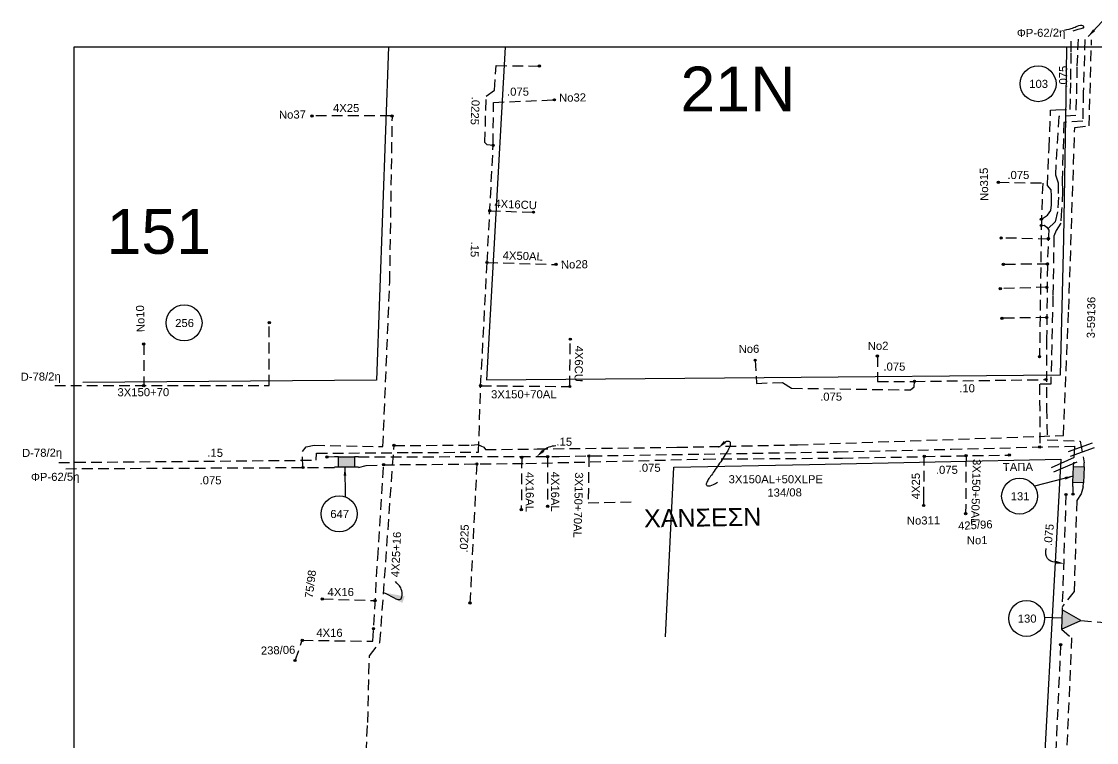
# Model space of a CAD drawing. Header units: millimetres. Extents: x 2893 to 4023, y 216 to 730.
# Drawn here: x 2896.5 to 3023.5, y 639 to 724.1 of the extents above; entities that cross this region are included whole.
import ezdxf

# ---------------------------------------------------------------- set-up
doc = ezdxf.new("R2010")
doc.units = ezdxf.units.MM
doc.linetypes.add('DASHED', pattern=[19.05, 12.7, -6.35])
for name, color, linetype in [('Link Box 4 Διευθύνσεων', 7, 'Continuous'), ('Άγνωστα', 7, 'Continuous'), ('Επιγραφές - Σχήματα', 7, 'Continuous'), ('Καλώδια ΧΤ   3x150 AL+50XLPE', 7, 'DASHED'), ('Καλώδια ΧΤ   3x150+50AL', 7, 'DASHED'), ('Καλώδια ΧΤ   3x150+70 AL', 7, 'DASHED'), ('Καλώδια ΧΤ   3x150+70AL', 7, 'DASHED'), ('Καλώδια ΧΤ   4x25CU', 7, 'DASHED'), ('Καλώδια ΧΤ   4x6CU', 7, 'DASHED'), ('Συνδέσεις', 7, 'Continuous'), ('Τομή', 7, 'Continuous'), ('Υπόβαθρο ΔΕΗ', 7, 'Continuous'), ('Υπόγεια Καλώδια Δικτύου ΧΤ   .075', 7, 'DASHED'), ('Υπόγεια Καλώδια Δικτύου ΧΤ   .10', 7, 'DASHED'), ('Υπόγεια Καλώδια Δικτύου ΧΤ   .15', 7, 'DASHED'), ('Υπόγεια καλώδια Παροχών ΧΤ   .0225', 7, 'DASHED'), ('Υπόγεια καλώδια Παροχών ΧΤ   .075', 7, 'DASHED'), ('Υπόγεια καλώδια Παροχών ΧΤ   4x16AL', 7, 'DASHED'), ('Υπόγεια καλώδια Παροχών ΧΤ   4x16CU', 7, 'DASHED'), ('Υπόγεια καλώδια Παροχών ΧΤ   4x25', 7, 'DASHED'), ('Υπόγεια καλώδια Παροχών ΧΤ   4x50AL', 7, 'DASHED')]:
    doc.layers.add(name, color=color, linetype=linetype)
doc.styles.add('arial', font='ARIAL.TTF')
doc.styles.get("Standard").update_dxf_attribs({"font": 'ARIAL.TTF'})
doc.linetypes.add('SYN_LINE', pattern='A,0.5,-0.0001,["/\\/\\/\\/",Standard,S=0.1,R=0,X=0,Y=-0.05],-0.25', length=0.7501)
doc.dimstyles.new('ISO-25', dxfattribs={"dimtxt": 2.5, "dimasz": 2.5, "dimexe": 1.25, "dimexo": 0.625, "dimtad": 1, "dimtxsty": 'Standard', "dimcen": 2.5, "dimadec": 0, "dimazin": 0, "dimtfac": 1, "dimtmove": 0, "dimatfit": 3, "dimfxl": 1, "dimarcsym": 0})

# ---------------------------------------------------------------- blocks, each defined once
blk = doc.blocks.new('_ΣΥΝΔΕΣΗ')
at = {"layer": 'Συνδέσεις', "linetype": 'SYN_LINE', "ltscale": 40}
blk.add_hatch(color=256, dxfattribs=at).paths.add_polyline_path([(-116.75, 2339.64, 1), (-117.75, 2339.64, 1)])
at = {"layer": 'Συνδέσεις'}
blk.add_circle((-117.25, 2339.64), 0.5, dxfattribs=at)
blk = doc.blocks.new('LINK BOX 4 ΑΝΑΧΩΡΗΣΕΩΝ')
at = {"layer": 'Link Box 4 Διευθύνσεων', "ltscale": 40}
blk.add_hatch(color=256, dxfattribs=at).paths.add_polyline_path([(-3.54, 0), (-3.54, -4.67), (3.54, -4.67), (3.54, 0)])
for p, q in [((-3.54, 0), (-5.33, 0)), ((5.33, 0), (3.54, 0)), ((-3.54, -4.67), (-5.33, -4.67)), ((5.33, -4.67), (3.54, -4.67))]:
    blk.add_line(p, q, dxfattribs=at)
blk.add_lwpolyline([(-3.54, -4.67), (-3.54, 0), (3.54, 0), (3.54, -4.67)], close=True, dxfattribs=at)
blk = doc.blocks.new('ΤΟΜΗ')
at = {"layer": 'Τομή', "ltscale": 40}
for p, q in [((-5.68, 0), (5.68, 0)), ((5.68, -2.33), (-5.68, -2.33))]:
    blk.add_line(p, q, dxfattribs=at)

msp = doc.modelspace()

# ---------------------------------------------------------------- hatches: boundary and pattern name
at = {"layer": 'Επιγραφές - Σχήματα'}
msp.add_hatch(color=256, dxfattribs=at).paths.add_polyline_path([(3019.36, 652.36), (3021.67, 653.36), (3019.44, 654.65)])

# ---------------------------------------------------------------- linework, layer by layer
at = {"layer": 'Άγνωστα', "ltscale": 0.1}
msp.add_lwpolyline([(2933.47, 672.71), (2932.59, 672.68), (2932.59, 672.68)], dxfattribs=at)
at = {"layer": 'Άγνωστα', "color": 173, "ltscale": 0.1}
msp.add_lwpolyline([(3020.71, 669.22), (3020.73, 668.3)], dxfattribs=at)
at = {"layer": 'Επιγραφές - Σχήματα'}
msp.add_lwpolyline([(2902.66, 226.25), (3910.16, 216.01), (3910.16, 721.1), (2902.66, 721.1)], close=True, dxfattribs=at)
for points in [[(2958.12, 673.43), (2958.28, 673.57), (2958.45, 673.7), (2958.64, 673.8), (2958.83, 673.88), (2959.02, 673.95), (2959.22, 674), (2959.41, 674.03), (2959.6, 674.04)], [(2979.58, 674.46), (2979.79, 674.55), (2979.94, 674.58), (2980.06, 674.58), (2980.15, 674.53), (2980.2, 674.45), (2980.23, 674.34), (2980.22, 674.21), (2980.2, 674.07), (2980.16, 673.92), (2980.09, 673.76), (2980.02, 673.6), (2979.93, 673.44), (2979.83, 673.26), (2979.72, 673.09), (2979.6, 672.9), (2979.48, 672.72), (2979.36, 672.53), (2979.23, 672.33), (2979.1, 672.14), (2978.97, 671.95), (2978.84, 671.75), (2978.71, 671.56), (2978.58, 671.38), (2978.46, 671.2), (2978.34, 671.03), (2978.22, 670.86), (2978.11, 670.7), (2978, 670.55), (2977.9, 670.41), (2977.8, 670.27), (2977.71, 670.14), (2977.63, 670.02), (2977.56, 669.9), (2977.5, 669.8), (2977.45, 669.69), (2977.41, 669.6), (2977.39, 669.52), (2977.39, 669.45), (2977.41, 669.39), (2977.45, 669.34), (2977.52, 669.3), (2977.61, 669.28), (2977.73, 669.28), (2977.87, 669.3), (2978.05, 669.35), (2978.24, 669.43), (2978.47, 669.55), (2978.73, 669.71)], [(3018.64, 660.27), (3018.36, 660.3), (3018.11, 660.38), (3017.9, 660.52), (3017.72, 660.7), (3017.6, 660.93), (3017.53, 661.21), (3017.52, 661.52), (3017.57, 661.88)], [(3019.44, 654.65), (3019.36, 652.36), (3021.67, 653.36), (3019.44, 654.65)], [(3017.36, 653.79), (3019.41, 653.71)]]:
    msp.add_lwpolyline(points, dxfattribs=at)
for centre in [(3016.61, 716.79), (2915.68, 688.54), (3014.42, 668.07), (2934.01, 665.98), (3015.25, 653.62)]:
    msp.add_circle(centre, 2.12, dxfattribs=at)
msp.add_open_spline([(3019.72, 723.13), (3020.58, 723.27), (3021.29, 723.66), (3021.95, 723.76), (3022.05, 723.33), (3021.71, 723.34), (3021.24, 723.16), (3020.73, 723.01)], degree=3, dxfattribs=at)
for points in [[(2979.7, 674.33), (2978.8, 673.74), (2979.47, 674.59)], [(2958.24, 673.3), (2957.33, 672.71), (2958, 673.56)], [(3018.67, 660.45), (3019.68, 660.1), (3018.61, 660.1)]]:
    msp.add_solid(points, dxfattribs=at)
at = {"layer": 'Καλώδια ΧΤ   3x150 AL+50XLPE', "color": 6, "ltscale": 0.1}
msp.add_lwpolyline([(2940.5, 674.06), (2949.59, 674.08), (2950.41, 674.15), (2951.09, 673.84), (2951.3, 673.57), (2957.41, 673.64), (2973.95, 673.84), (2988.18, 674.14), (3019.6, 675.23), (3020.23, 690.12), (3020.94, 711.61), (3022.64, 711.82), (3022.93, 721.99)], dxfattribs=at)
at = {"layer": 'Καλώδια ΧΤ   3x150 AL+50XLPE', "color": 85, "linetype": 'DASHED', "ltscale": 0.1}
msp.add_lwpolyline([(3022.13, 722.02), (3021.94, 715.8), (3021.88, 712.38), (3019.66, 712.22), (3019.45, 705.31), (3019.49, 704.09), (3019.39, 701.86), (3019.28, 700.3), (3018.76, 699.46), (3018.47, 698.77), (3018.36, 691.7), (3018.11, 681.3), (3016.79, 681.3), (3016.8, 673.88)], dxfattribs=at)
at = {"layer": 'Καλώδια ΧΤ   3x150+50AL', "color": 133, "ltscale": 0.1}
msp.add_lwpolyline([(3008.09, 672.84), (3008.04, 665.99)], dxfattribs=at)
at = {"layer": 'Καλώδια ΧΤ   3x150+70 AL', "color": 1, "ltscale": 0.1}
msp.add_lwpolyline([(2950.73, 681.11), (2961.27, 681.02)], dxfattribs=at)
at = {"layer": 'Καλώδια ΧΤ   3x150+70 AL', "color": 85, "ltscale": 0.1}
msp.add_lwpolyline([(2963.52, 672.81), (2963.44, 667.28), (2968.63, 667.4)], dxfattribs=at)
at = {"layer": 'Καλώδια ΧΤ   3x150+70AL', "color": 1, "ltscale": 0.1}
msp.add_lwpolyline([(2900.39, 681.12), (2925.75, 681.12), (2925.75, 681.12)], dxfattribs=at)
at = {"layer": 'Καλώδια ΧΤ   4x25CU', "color": 6, "linetype": 'DASHED', "ltscale": 0.1}
msp.add_lwpolyline([(2935.67, 610.84), (2936.4, 610.84), (2936.71, 611.18), (2936.55, 611.72), (2936.06, 612.04), (2935.7, 612.33), (2935.68, 613.39), (2936.33, 622.57), (2937.39, 641.34), (2937.59, 649.22), (2938.83, 650.77), (2940.5, 674.06)], dxfattribs=at)
at = {"layer": 'Καλώδια ΧΤ   4x6CU', "color": 1, "ltscale": 0.1}
msp.add_lwpolyline([(2961.27, 681.02), (2961.32, 686.61)], dxfattribs=at)
at = {"layer": 'Υπόβαθρο ΔΕΗ', "ltscale": 0.1}
for points in [[(2939.85, 721.13), (2938.42, 681.76), (2903.7, 681.51)], [(2953.61, 721.1), (2951.43, 681.79), (2984.22, 682.07), (3019.27, 682.38), (3019.63, 698.49), (3019.91, 715.17), (3019.99, 721.1)], [(2972.56, 651.46), (2973.56, 671.51), (2989.59, 671.8), (3019.31, 672.43), (3018.24, 653.11), (3016.88, 628.54), (3015.57, 606.68)]]:
    msp.add_lwpolyline(points, dxfattribs=at)
for points in [[(2903.7, 670.68, 0, 0, 0), (2938.23, 671.08, 0, 0, 0), (2937.1, 649.45, 0, 0, 0), (2936.2, 633.28, 0, 0, 0), (2934.8, 606.68, 0.000000318, 0.000000318, 0), (2929.37, 511.82, 0.000000318, 0.000000318, 0), (2902.59, 512.89, 0, 0, 0)], [(2939.61, 467.44, 0.000000318, 0.000000318, 0), (2947.66, 606.68, 0, 0, 0), (2948.66, 627.32, 0, 0, 0), (2950.01, 653.9, 0, 0, 0), (2950.85, 671.19, 0, 0, 0), (2966.63, 671.16, 0, 0, 0), (2965.94, 652.07, 0, 0, 0)]]:
    msp.add_lwpolyline(points, format="xyseb", dxfattribs=at)
at = {"layer": 'Υπόγεια Καλώδια Δικτύου ΧΤ   .075', "color": 1, "ltscale": 0.1}
for points in [[(3021.33, 722.05), (3021.2, 718.76), (3021.07, 713.04), (3019.05, 712.91), (3018.65, 706.02), (3018.97, 705.08), (3019, 703.4), (3018.91, 701.66), (3018.63, 700.48), (3017.77, 699.63)], [(2952.21, 709.64), (2952.25, 714.59), (2959.45, 714.88)], [(3011.92, 705.15), (3017.15, 705.06), (3017, 700.78)], [(3017, 700.78), (3016.77, 684.53)], [(3016.97, 700.04), (3017.32, 700.1), (3017.65, 699.84), (3017.86, 699.48), (3017.7, 695.3), (3017.62, 686.66), (3017.6, 678.48), (3017.69, 674.73), (3021.58, 674.57), (3022.06, 671.99)], [(2997.61, 684.62), (2997.64, 681.6), (3002, 681.62)]]:
    msp.add_lwpolyline(points, dxfattribs=at)
at = {"layer": 'Υπόγεια Καλώδια Δικτύου ΧΤ   .075', "color": 85, "ltscale": 0.1}
for points in [[(2936.29, 671.47), (2937.22, 671.7), (2939.26, 671.77), (2956.06, 671.93), (2977.24, 672.45), (2993.48, 672.57), (3003.16, 672.74)], [(3019.27, 650.51), (3018.36, 630.59), (3016.04, 604.9)]]:
    msp.add_lwpolyline(points, dxfattribs=at)
at = {"layer": 'Υπόγεια Καλώδια Δικτύου ΧΤ   .075', "color": 173, "ltscale": 0.1}
msp.add_lwpolyline([(3021.67, 653.36), (3033.97, 652.43), (3042.83, 650.33), (3053.49, 647.71), (3069.05, 643.24), (3068.73, 630.3), (3067.79, 611.96)], dxfattribs=at)
at = {"layer": 'Υπόγεια Καλώδια Δικτύου ΧΤ   .10', "color": 1, "ltscale": 0.1}
msp.add_lwpolyline([(3002, 681.62), (3017.54, 681.84)], dxfattribs=at)
at = {"layer": 'Υπόγεια Καλώδια Δικτύου ΧΤ   .15', "color": 1, "ltscale": 0.1}
for points in [[(2950.73, 681.11), (2951.5, 695.68), (2952.21, 709.51), (2952.21, 709.51)], [(2900.88, 672.05), (2931.31, 672.32), (2931.35, 673.13), (2942.58, 673.22), (2950.48, 673.26), (2950.73, 681.11)]]:
    msp.add_lwpolyline(points, dxfattribs=at)
at = {"layer": 'Υπόγεια Καλώδια Δικτύου ΧΤ   .15', "color": 85, "ltscale": 0.1}
msp.add_lwpolyline([(2936.29, 672.71), (2960, 672.76), (2992.88, 673.3), (3006.38, 673.61), (3020.89, 673.98), (3020.82, 672.04)], dxfattribs=at)
at = {"layer": 'Υπόγεια Καλώδια Δικτύου ΧΤ   .15', "color": 173, "linetype": 'DASHED', "ltscale": 0.1}
msp.add_lwpolyline([(3021.94, 669.17), (3021.69, 668.35), (3021.69, 668.35), (3021.69, 668.35), (3021.18, 667.55), (3020.86, 656.81), (3019.46, 654.98)], dxfattribs=at)
at = {"layer": 'Υπόγεια Καλώδια Δικτύου ΧΤ   .15', "color": 173, "ltscale": 0.1}
msp.add_lwpolyline([(3019.36, 652.36), (3020.57, 651.32), (3019.38, 624.38), (3018.39, 606.63), (3018.39, 606.63), (3015.89, 575.66), (3014.26, 573.19), (3015.39, 571.67), (3011.43, 505.55), (3009.61, 468.35)], dxfattribs=at)
at = {"layer": 'Υπόγεια καλώδια Παροχών ΧΤ   .0225', "color": 1, "ltscale": 0.1}
msp.add_lwpolyline([(2952.21, 709.51), (2951.49, 709.57), (2951.24, 709.83), (2951.38, 715.33), (2952.36, 716.02), (2952.57, 718.93), (2957.67, 718.88)], dxfattribs=at)
at = {"layer": 'Υπόγεια καλώδια Παροχών ΧΤ   .0225', "color": 85, "ltscale": 0.1}
msp.add_lwpolyline([(2950.28, 671.9), (2949.46, 655.44)], dxfattribs=at)
at = {"layer": 'Υπόγεια καλώδια Παροχών ΧΤ   .075', "color": 1, "ltscale": 0.1}
for points in [[(3017, 700.78), (3017.73, 701.28), (3018.1, 701.81), (3018.19, 702.5), (3018.2, 703.55), (3018.17, 704.27), (3017.72, 704.77), (3017.91, 709.19), (3018.06, 713), (3018.07, 713.65), (3018.7, 713.69), (3020.4, 713.74), (3020.48, 717.28), (3020.52, 720.56), (3020.53, 722.08)], [(3017.87, 698.44), (3012.24, 698.57)], [(3017.76, 695.48), (3012.51, 695.44)], [(3017.64, 692.74), (3012.14, 692.58)], [(3017.61, 689.17), (3012.35, 689.08)], [(2983.17, 684.13), (2983.32, 681.39), (2986.41, 681.5), (2986.41, 681.5), (2987.48, 680.82), (2987.48, 680.82), (2987.48, 680.82), (2987.48, 680.82), (3001.51, 680.62), (3001.97, 680.97), (3002, 681.62)]]:
    msp.add_lwpolyline(points, dxfattribs=at)
at = {"layer": 'Υπόγεια καλώδια Παροχών ΧΤ   .075', "color": 85, "ltscale": 0.1}
for points in [[(2929.73, 671.45), (2929.67, 673.33), (2930.11, 673.91), (2931.05, 674.09), (2939.19, 673.92), (2939.99, 693.36), (2940.3, 712.85)], [(2901.71, 671.31), (2933.47, 671.47)]]:
    msp.add_lwpolyline(points, dxfattribs=at)
at = {"layer": 'Υπόγεια καλώδια Παροχών ΧΤ   .075', "color": 133, "ltscale": 0.1}
msp.add_lwpolyline([(3003.16, 672.76), (3013.2, 672.92)], dxfattribs=at)
at = {"layer": 'Υπόγεια καλώδια Παροχών ΧΤ   .075', "color": 173, "ltscale": 0.1}
msp.add_lwpolyline([(3019.9, 668.26), (3019.44, 654.65)], dxfattribs=at)
at = {"layer": 'Υπόγεια καλώδια Παροχών ΧΤ   4x16AL', "color": 1, "linetype": 'DASHED', "ltscale": 0.1}
for points in [[(2925.75, 681.12), (2925.75, 688.57)], [(2910.91, 686.03), (2910.91, 681.12)]]:
    msp.add_lwpolyline(points, dxfattribs=at)
at = {"layer": 'Υπόγεια καλώδια Παροχών ΧΤ   4x16AL', "color": 85, "ltscale": 0.1}
for points in [[(2955.58, 672.66), (2955.53, 666.48)], [(2958.64, 672.75), (2958.65, 666.87)], [(2928.8, 648.65), (2929.65, 651.04), (2929.65, 651.04), (2937.98, 650.93), (2938.57, 660.73), (2939.26, 671.82)], [(2932.02, 655.92), (2938.25, 655.73)]]:
    msp.add_lwpolyline(points, dxfattribs=at)
at = {"layer": 'Υπόγεια καλώδια Παροχών ΧΤ   4x16CU', "color": 1, "ltscale": 0.1}
msp.add_lwpolyline([(2951.81, 701.79), (2956.85, 701.6)], dxfattribs=at)
at = {"layer": 'Υπόγεια καλώδια Παροχών ΧΤ   4x25', "color": 85, "ltscale": 0.1}
msp.add_lwpolyline([(2940.13, 713), (2930.94, 712.98)], dxfattribs=at)
at = {"layer": 'Υπόγεια καλώδια Παροχών ΧΤ   4x25', "color": 133, "ltscale": 0.1}
msp.add_lwpolyline([(3003.09, 666.96), (3003.11, 667.88), (3003.16, 672.76)], dxfattribs=at)
at = {"layer": 'Υπόγεια καλώδια Παροχών ΧΤ   4x50AL', "color": 1, "ltscale": 0.1}
msp.add_lwpolyline([(2951.5, 695.68), (2959.62, 695.43)], dxfattribs=at)

# ---------------------------------------------------------------- block references
at = {"layer": 'Link Box 4 Διευθύνσεων', "xscale": 0.2649871955223772, "yscale": 0.2649871955223772, "zscale": 0.2649871955223772}
msp.add_blockref('LINK BOX 4 ΑΝΑΧΩΡΗΣΕΩΝ', (2934.88, 672.71), dxfattribs=at)
at = {"layer": 'Link Box 4 Διευθύνσεων', "xscale": 0.2649871955224241, "yscale": 0.2649871955224241, "zscale": 0.2649871955224241, "rotation": 267.6513031231852}
msp.add_blockref('LINK BOX 4 ΑΝΑΧΩΡΗΣΕΩΝ', (3022, 670.58), dxfattribs=at)
at = {"layer": 'Συνδέσεις', "xscale": 0.2649871955223772, "yscale": 0.2649871955223772, "zscale": 0.2649871955223772}
for p in [(2988.74, 98.91), (2990.52, 94.91), (2961.88, 93), (2971.33, 93.01), (2983.28, 89.54), (3042.99, 85.18), (2982.88, 81.82), (2988.05, 81.64), (3048.04, 80.07), (3048.07, 80.81), (3043.31, 78.6), (3048.88, 78.52), (2982.56, 75.7), (2990.7, 75.48), (3043.58, 75.47), (3048.77, 75.51), (3043.21, 72.61), (3048.71, 72.77), (2956.82, 68.6), (3043.42, 69.11), (3048.68, 69.2), (2941.98, 66.06), (2992.39, 66.64), (3028.68, 64.65), (3014.24, 64.16), (3047.84, 64.56), (2941.98, 61.15), (2981.8, 61.14), (2992.34, 61.05), (3033.07, 61.65), (3048.61, 61.87), (2971.57, 54.09), (3047.87, 53.91), (2963.65, 52.71), (2986.65, 52.69), (2989.71, 52.76), (2994.59, 52.84), (3034.22, 52.79), (3039.16, 52.87), (3044.27, 52.95), (2960.8, 51.48), (2970.33, 51.8), (2981.35, 51.9), (3050.97, 48.29), (3051.8, 48.33), (2989.72, 46.9), (3034.16, 46.99), (2986.6, 46.51), (3039.11, 46.02), (2963.09, 35.95), (2969.32, 35.76), (2980.53, 35.47), (2969.14, 32.43), (2960.72, 31.07), (3050.34, 30.54), (2959.87, 28.68)]:
    msp.add_blockref('_ΣΥΝΔΕΣΗ', p, dxfattribs=at)
at = {"layer": 'Τομή'}
for p, xscale, yscale, zscale, rotation in [((3021.62, 673.85), 0.2649871955226374, 0.2649871955226374, 0.2649871955226374, 19.82842772114388), ((3019.55, 672.06), 0.2649871955226261, 0.2649871955226261, 0.2649871955226261, 23.7197377791234)]:
    msp.add_blockref('ΤΟΜΗ', p, dxfattribs=dict(at, xscale=xscale, yscale=yscale, zscale=zscale, rotation=rotation))

# ---------------------------------------------------------------- texts
at = {"layer": 'Επιγραφές - Σχήματα', "ltscale": 40, "char_height": 0.954, "attachment_point": 1, "style": 'arial'}
for s, insert, width, rotation in [('ΦΡ-62/2η', (3014.09, 723.26), 49.8418, 0.5159), ('{\\fArial|b0|i0|c161|p34;3-59136}', (3022.35, 686.73), 49.8418, 89.0821), ('D-78/2η', (2896.36, 682.65), 49.8418, 0.5159), ('D-78/2η', (2896.53, 673.65), 49.8418, 0.5159), ('ΦΡ-62/5η', (2897.58, 670.8), 49.8418, 0.5159), ('ΤΑΠΑ', (3012.44, 671.98), 49.8418, 0.5159), ('{\\fArial|b0|i0|c161|p34;134/08}', (2984.61, 668.96), 49.8418, 0.5159), ('{\\fArial|b0|i0|c161|p34;425/96}', (3007.13, 665.02), 49.8418, 3.0952), ('{\\fArial|b0|i0|c161|p34;75/98}', (2929.94, 656.09), 49.8418, 82.8593), ('{\\fArial|b0|i0|c161|p34;238/06}', (2924.74, 650.29), 4.1606, 1.7149)]:
    msp.add_mtext(s, dxfattribs=dict(at, insert=insert, width=width, rotation=rotation))
at = {"layer": 'Επιγραφές - Σχήματα', "attachment_point": 1}
for s, insert, char_height, width in [('21N', (2974.34, 718.81), 5.3, 1.3109), ('103', (3015.56, 717.25), 0.954, 9.0723), ('151', (2906.52, 701.99), 5.3, 1.3109), ('256', (2914.63, 689), 0.954, 9.0723), ('131', (3013.37, 668.53), 0.954, 9.0723), ('647', (2932.96, 666.44), 0.954, 9.0723), ('130', (3014.2, 654.08), 0.954, 9.0723)]:
    msp.add_mtext(s, dxfattribs=dict(at, insert=insert, char_height=char_height, width=width))
at = {"layer": 'Επιγραφές - Σχήματα', "attachment_point": 1, "style": 'arial'}
for s, insert, char_height, width, rotation in [('No32', (2959.99, 715.61), 0.954, 89.2327, 0.9082), ('No37', (2926.89, 713.6), 0.954, 89.2327, 0.9082), ('No315', (3009.77, 702.94), 0.954, 89.2327, 90.9082), ('No28', (2960.21, 695.9), 0.954, 89.2327, 0.9082), ('No10', (2910.08, 687.43), 0.954, 89.2327, 91.599), ('No2', (2996.47, 686.28), 0.954, 89.2327, 0.9082), ('No6', (2981.21, 685.92), 0.954, 89.2327, 0.9082), ('ΧΑΝΣΕΣΝ', (2970.02, 666.49), 2.12, 45.1012, 0.9082), ('No311', (3001.09, 665.64), 0.954, 89.2327, 0.9082), ('No1', (3008.18, 663.32), 0.954, 89.2327, 0.9082)]:
    msp.add_mtext(s, dxfattribs=dict(at, insert=insert, char_height=char_height, width=width, rotation=rotation))
at = {"layer": 'Καλώδια ΧΤ   3x150 AL+50XLPE', "insert": (2985.61, 670.06), "char_height": 0.954, "width": 14.759, "attachment_point": 5, "style": 'arial'}
msp.add_mtext('3X150AL+50XLPE', dxfattribs=at)
at = {"layer": 'Καλώδια ΧΤ   3x150+50AL', "insert": (3009.85, 672.44), "char_height": 0.954, "width": 89.2327, "attachment_point": 1, "rotation": 268.3608, "style": 'arial'}
msp.add_mtext('3X150+50AL', dxfattribs=at)
at = {"layer": 'Καλώδια ΧΤ   3x150+70 AL', "char_height": 0.954, "width": 89.2327, "attachment_point": 1, "style": 'arial'}
for s, insert, rotation in [('3X150+70', (2907.81, 680.82), 0.126), ('3X150+70AL', (2962.85, 670.87), 268.4502)]:
    msp.add_mtext(s, dxfattribs=dict(at, insert=insert, rotation=rotation))
at = {"layer": 'Καλώδια ΧΤ   3x150+70 AL', "insert": (2951.96, 680.58), "char_height": 0.954, "width": 89.2327, "attachment_point": 1, "style": 'arial'}
msp.add_mtext('3X150+70AL', dxfattribs=at)
at = {"layer": 'Καλώδια ΧΤ   4x25CU', "insert": (2940.14, 658.52), "char_height": 0.954, "width": 89.2327, "attachment_point": 1, "rotation": 87.4299, "style": 'arial'}
msp.add_mtext('4X25+16', dxfattribs=at)
at = {"layer": 'Καλώδια ΧΤ   4x6CU', "insert": (2962.84, 685.84), "char_height": 0.954, "width": 89.2327, "attachment_point": 1, "rotation": 269.2144, "style": 'arial'}
msp.add_mtext('4X6CU', dxfattribs=at)
at = {"layer": 'Υπόγεια Καλώδια Δικτύου ΧΤ   .075', "char_height": 0.954, "width": 89.2327, "attachment_point": 1, "style": 'arial'}
for insert in [(2953.85, 716.33), (3012.98, 706.49), (2998.33, 683.85)]:
    msp.add_mtext('.075', dxfattribs=dict(at, insert=insert))
at = {"layer": 'Υπόγεια Καλώδια Δικτύου ΧΤ   .10', "insert": (3007.29, 681.29), "char_height": 0.954, "width": 89.2327, "attachment_point": 1, "style": 'arial'}
msp.add_mtext('.10', dxfattribs=at)
at = {"layer": 'Υπόγεια Καλώδια Δικτύου ΧΤ   .15', "char_height": 0.954, "width": 89.2327, "attachment_point": 1, "style": 'arial'}
for insert, rotation in [((2950.55, 698.12), 267.9023), ((2959.7, 675.01), 358.4834), ((2918.45, 673.7), 358.4834)]:
    msp.add_mtext('.15', dxfattribs=dict(at, insert=insert, rotation=rotation))
at = {"layer": 'Υπόγεια καλώδια Παροχών ΧΤ   .0225', "ltscale": 0.1, "char_height": 0.954, "width": 89.2327, "attachment_point": 1, "style": 'arial'}
for insert, rotation in [((2950.64, 715.23), 267.4299), ((2948.24, 661.42), 87.4299)]:
    msp.add_mtext('.0225', dxfattribs=dict(at, insert=insert, rotation=rotation))
at = {"layer": 'Υπόγεια καλώδια Παροχών ΧΤ   .075', "char_height": 0.954, "width": 89.2327, "attachment_point": 1, "style": 'arial'}
for insert, rotation in [((3019.09, 716.33), 90), ((3017.26, 662.26), 83.9048)]:
    msp.add_mtext('.075', dxfattribs=dict(at, insert=insert, rotation=rotation))
for insert in [(2990.85, 680.3), (2969.41, 671.9), (3004.53, 671.66), (2917.51, 670.42)]:
    msp.add_mtext('.075', dxfattribs=dict(at, insert=insert))
at = {"layer": 'Υπόγεια καλώδια Παροχών ΧΤ   4x16AL', "char_height": 0.954, "width": 89.2327, "attachment_point": 1, "rotation": 270, "style": 'arial'}
for insert in [(2957.01, 670.93), (2960.01, 670.97)]:
    msp.add_mtext('4X16AL', dxfattribs=dict(at, insert=insert))
at = {"layer": 'Υπόγεια καλώδια Παροχών ΧΤ   4x16AL', "char_height": 0.954, "width": 89.2327, "attachment_point": 1, "style": 'arial'}
for insert in [(2932.64, 657.22), (2931.31, 652.4)]:
    msp.add_mtext('4X16', dxfattribs=dict(at, insert=insert))
at = {"layer": 'Υπόγεια καλώδια Παροχών ΧΤ   4x16CU', "insert": (2952.37, 703.12), "char_height": 0.954, "width": 89.2327, "attachment_point": 1, "rotation": 357.5807, "style": 'arial'}
msp.add_mtext('4X16CU', dxfattribs=at)
at = {"layer": 'Υπόγεια καλώδια Παροχών ΧΤ   4x25', "insert": (2933.28, 714.4), "char_height": 0.954, "width": 89.2327, "attachment_point": 1, "style": 'arial'}
msp.add_mtext('4X25', dxfattribs=at)
at = {"layer": 'Υπόγεια καλώδια Παροχών ΧΤ   4x25', "insert": (3001.68, 667.7), "char_height": 0.954, "width": 89.2327, "attachment_point": 1, "rotation": 90, "style": 'arial'}
msp.add_mtext('4X25', dxfattribs=at)
at = {"layer": 'Υπόγεια καλώδια Παροχών ΧΤ   4x50AL', "insert": (2953.35, 697), "char_height": 0.954, "width": 89.2327, "attachment_point": 1, "rotation": 358.2121, "style": 'arial'}
msp.add_mtext('4X50AL', dxfattribs=at)

# ---------------------------------------------------------------- leaders
at = {"layer": 'Επιγραφές - Σχήματα', "ltscale": 40}
msp.add_leader([(3022.54, 722.37), (3024.18, 724.14)], dimstyle='ISO-25', override={"dimasz": 1, "dimtad": 0}, dxfattribs=at)
at = {"layer": 'Επιγραφές - Σχήματα'}
for points in [[(2934.69, 671.47), (2934.71, 667.99)], [(3020.76, 670.43), (3016.18, 669.25)]]:
    msp.add_leader(points, dimstyle='ISO-25', override={"dimasz": 1, "dimgap": 0.625, "dimtad": 0}, dxfattribs=at)
at = {"layer": 'Επιγραφές - Σχήματα', "path_type": 1}
msp.add_leader([(2939.26, 656.69), (2941.32, 655.94), (2941.28, 657.24), (2940.65, 657.98)], dimstyle='ISO-25', override={"dimgap": 0.625, "dimtad": 0}, dxfattribs=at)

doc.saveas('drawing.dxf')
